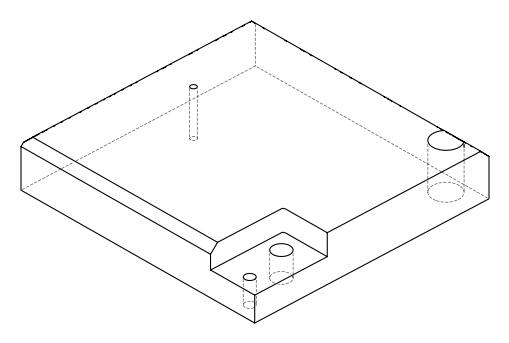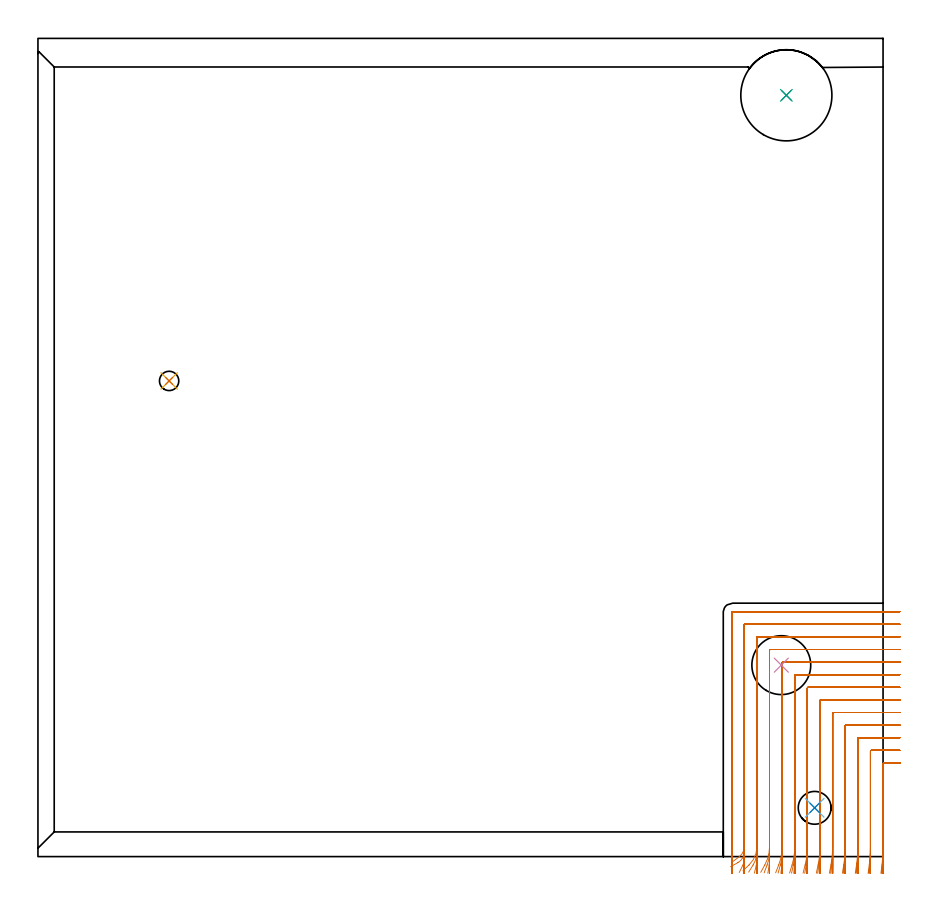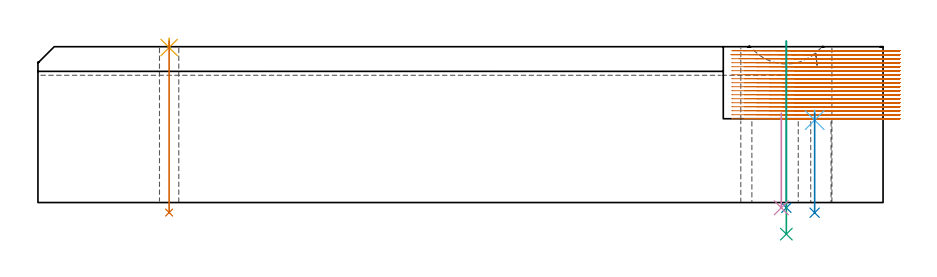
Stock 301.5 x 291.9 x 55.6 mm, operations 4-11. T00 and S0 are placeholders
(PLAN: 11 operations, 7 tool changes, 77.7 min)
(1 AREA_MILL | FG_CHAMFER_SURFACE | UGT0205_001 | 7.92 min | 9676 mm3)
(2 AREA_MILL_1 | FG_CHAMFER_SURFACE_1 | UGT0205_001 | 6.84 min | 4777 mm3)
(3 AREA_MILL_2 | FG_CHAMFER_SURFACE_2 | UGT0205_001 | 9.71 min | 15572 mm3)
(4 MILL_CORNER_NOTCH_RECTANGULAR | CORNER_NOTCH_RECTANGULAR | NXT0201_008 | Follow Part, ap 1.5, ae 75% | 52.1 min | 132164 mm3)
(5 INDEXABLE_INSERT_DRILL_THROUGH_HOLE_FROM_SOLID | STEP1HOLE | NXT0302_013 | 0.24 min | 19241 mm3)
(6 DRILL_TO_ENLARGE_THROUGH_HOLE | STEP1HOLE | UGT0301_001 | 0.28 min | 26590 mm3)
(7 INDEXABLE_INSERT_DRILL_THROUGH_HOLE_FROM_SOLID_1 | STEP1HOLE_2 | NXT0302_013 | 0.14 min | 10340 mm3)
(8 SPOT_DRILL | STEP1HOLE_1 | NXT0321_9005460120000 | 0.03 min | 1 mm3)
(9 SPOT_DRILL_1 | STEP1HOLE_3 | NXT0321_9005460120000 | 0.03 min | 10 mm3)
(10 DRILL_THROUGH_HOLE_INTO_CENTER | STEP1HOLE_1 | UGT0301_190 | 0.25 min | 2063 mm3)
(11 DRILL_THROUGH_HOLE_INTO_CENTER_1 | STEP1HOLE_3 | NXT0301_088 | 0.15 min | 3209 mm3)
(TOOL UGT0205_001 | Chamfer Mill 20 x 3 x 45 deg. | D20 FL50 Z2)
(TOOL NXT0201_008 | ENDMILL 6mm [2P460-0600-NA 1630] | D6 FL26 Z6)
(TOOL NXT0302_013 | Index. Insert Drill 21mm [880-D2100L25-05] | D21 PA176 FL105 Z2)
(TOOL UGT0301_001 | Twist Drill 32.5 mm | D32.5 PA118 FL185 Z2)
(TOOL NXT0321_9005460120000 | NC Spot Drill, 142deg, 12mm, Carbide, Uncoated | D12 PA142 FL30 Z2)
(TOOL UGT0301_190 | Twist Drill 6.9 mm | D6.9 PA118 FL66 Z2)
(TOOL NXT0301_088 | Carbide Drill 11.7mm [860.1-1170-035A1-MM 2214] | D11.7 PA140 FL55 Z2)
(OP 4 MILL_CORNER_NOTCH_RECTANGULAR)
G17 G21 G94 G90
T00 M6
G54
G17 G0 G90 X307.5 Y33.4 S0 M3
G43 Z65.6 H1
Z54.172
G94 G1 X304.5 F250.
X301.796 F500.
G3 X301.5 Y33.104 R0.3
G1 Y3.54
G2 X301.102 Y-3. R54.
G1 X300.739 Y-5.978 F250.
G0 Z65.6
X307.5 Y37.9
Z54.172
G1 X304.5
X297.296 F500.
G3 X297. Y37.604 R0.3
G1 Y3.54
G2 X296.566 Y-3. R49.5
G1 X296.17 Y-5.974 F250.
G0 Z65.6
X307.5 Y42.4
Z54.172
G1 X304.5
X292.796 F500.
G3 X292.5 Y42.104 R0.3
G1 Y3.54
G2 X292.022 Y-3. R45.
G1 X291.586 Y-5.968 F250.
G0 Z65.6
X307.5 Y46.9
Z54.172
G1 X304.5
X288.297 F500.
G3 X288. Y46.603 R0.3
G1 Y3.54
G2 X287.468 Y-3. R40.5
G1 X286.984 Y-5.961 F250.
G0 Z65.6
X307.5 Y51.4
Z54.172
G1 X304.5
X283.797 F500.
G3 X283.5 Y51.103 R0.3
G1 Y3.54
G2 X282.901 Y-3. R36.
G1 X282.356 Y-5.95 F250.
G0 Z65.6
X307.5 Y55.9
Z54.172
G1 X304.5
X279.297 F500.
G3 X279. Y55.603 R0.3
G1 Y3.54
G2 X278.314 Y-3. R31.5
G1 X277.691 Y-5.935 F250.
G0 Z65.6
X307.5 Y60.4
Z54.172
G1 X304.5
X274.797 F500.
G3 X274.5 Y60.103 R0.3
G1 Y3.54
G2 X273.696 Y-3. R27.
G1 X272.969 Y-5.911 F250.
G0 Z65.6
X307.5 Y64.9
Z54.172
G1 X304.5
X270.297 F500.
G3 X270. Y64.603 R0.3
G1 Y3.54
G2 X269.028 Y-3. R22.5
G1 X268.156 Y-5.87 F250.
G0 Z65.6
X307.5 Y69.4
Z54.172
G1 X304.5
X265.797 F500.
G3 X265.5 Y69.103 R0.3
G1 Y3.54
G2 X264.27 Y-3. R18.
G1 X263.18 Y-5.795 F250.
G0 Z65.6
X307.5 Y73.9
Z54.172
G1 X304.5
X261.297 F500.
G3 X261. Y73.603 R0.3
G1 Y3.54
G2 X259.31 Y-3. R13.5
G1 X257.857 Y-5.624 F250.
G0 Z65.6
X307.5 Y78.4
Z54.172
G1 X304.5
X256.798 F500.
G3 X256.5 Y78.102 R0.3
G1 Y3.54
G2 X253.683 Y-3. R9.
G1 X251.503 Y-5.061 F250.
G0 Z65.6
X307.5 Y82.9
Z54.172
G1 X304.5
X252.298 F500.
G3 X252. Y82.602 R0.3
G1 Y3.54
G2 X250.18 Y-0.075 R4.5
G1 X247.77 Y-1.861 F250.
G0 Z65.6
X307.5 Y87.4
Z54.172
G1 X304.5
X247.798 F500.
G3 X247.5 Y87.102 R0.3
G1 Y3.54
Y0.54 F250.
G0 Z65.6
X307.5 Y33.4
Z52.744
G1 X304.5
X301.796 F500.
G3 X301.5 Y33.104 R0.3
G1 Y1.766
G2 X301.289 Y-3. R54.
G1 X301.025 Y-5.988 F250.
G0 Z65.6
X307.5 Y37.9
Z52.744
G1 X304.5
X297.296 F500.
G3 X297. Y37.604 R0.3
G1 Y1.766
G2 X296.77 Y-3. R49.5
G1 X296.481 Y-5.986 F250.
G0 Z65.6
X307.5 Y42.4
Z52.744
G1 X304.5
X292.796 F500.
G3 X292.5 Y42.104 R0.3
G1 Y1.766
G2 X292.247 Y-3. R45.
G1 X291.929 Y-5.983 F250.
G0 Z65.6
X307.5 Y46.9
Z52.744
G1 X304.5
X288.297 F500.
G3 X288. Y46.603 R0.3
G1 Y1.766
G2 X287.719 Y-3. R40.5
G1 X287.366 Y-5.979 F250.
G0 Z65.6
X307.5 Y51.4
Z52.744
G1 X304.5
X283.797 F500.
G3 X283.5 Y51.103 R0.3
G1 Y1.766
G2 X283.183 Y-3. R36.
G1 X282.786 Y-5.974 F250.
G0 Z65.6
X307.5 Y55.9
Z52.744
G1 X304.5
X279.297 F500.
G3 X279. Y55.603 R0.3
G1 Y1.766
G2 X278.637 Y-3. R31.5
G1 X278.183 Y-5.965 F250.
G0 Z65.6
X307.5 Y60.4
Z52.744
G1 X304.5
X274.797 F500.
G3 X274.5 Y60.103 R0.3
G1 Y1.766
G2 X274.076 Y-3. R27.
G1 X273.547 Y-5.953 F250.
G0 Z65.6
X307.5 Y64.9
Z52.744
G1 X304.5
X270.297 F500.
G3 X270. Y64.603 R0.3
G1 Y1.766
G2 X269.489 Y-3. R22.5
G1 X268.854 Y-5.932 F250.
G0 Z65.6
X307.5 Y69.4
Z52.744
G1 X304.5
X265.797 F500.
G3 X265.5 Y69.103 R0.3
G1 Y1.766
G2 X264.858 Y-3. R18.
G1 X264.063 Y-5.893 F250.
G0 Z65.6
X307.5 Y73.9
Z52.744
G1 X304.5
X261.297 F500.
G3 X261. Y73.603 R0.3
G1 Y1.766
G2 X260.131 Y-3. R13.5
G1 X259.072 Y-5.807 F250.
G0 Z65.6
X307.5 Y78.4
Z52.744
G1 X304.5
X256.798 F500.
G3 X256.5 Y78.102 R0.3
G1 Y1.766
G2 X255.135 Y-3. R9.
G1 X253.546 Y-5.545 F250.
G0 Z65.6
X307.5 Y82.9
Z52.744
G1 X304.5
X252.298 F500.
G3 X252. Y82.602 R0.3
G1 Y1.766
G2 X249.709 Y-2.155 R4.5
G1 X247.095 Y-3.627 F250.
G0 Z65.6
X307.5 Y87.4
Z52.744
G1 X304.5
X247.798 F500.
G3 X247.5 Y87.102 R0.3
G1 Y1.766
Y-1.234 F250.
G0 Z65.6
X307.5 Y33.4
Z51.317
G1 X304.5
X301.796 F500.
G3 X301.5 Y33.104 R0.3
G1 Y-0.992
G2 X301.463 Y-3. R54.
G1 X301.351 Y-5.998 F250.
G0 Z65.6
X307.5 Y37.9
Z51.317
G1 X304.5
X297.296 F500.
G3 X297. Y37.604 R0.3
G1 Y-0.992
G2 X296.959 Y-3. R49.5
G1 X296.838 Y-5.998 F250.
G0 Z65.6
X307.5 Y42.4
Z51.317
G1 X304.5
X292.796 F500.
G3 X292.5 Y42.104 R0.3
G1 Y-0.992
G2 X292.455 Y-3. R45.
G1 X292.321 Y-5.997 F250.
G0 Z65.6
X307.5 Y46.9
Z51.317
G1 X304.5
X288.297 F500.
G3 X288. Y46.603 R0.3
G1 Y-0.992
G2 X287.95 Y-3. R40.5
G1 X287.801 Y-5.996 F250.
G0 Z65.6
X307.5 Y51.4
Z51.317
G1 X304.5
X283.797 F500.
G3 X283.5 Y51.103 R0.3
G1 Y-0.992
G2 X283.444 Y-3. R36.
G1 X283.277 Y-5.995 F250.
G0 Z65.6
X307.5 Y55.9
Z51.317
G1 X304.5
X279.297 F500.
G3 X279. Y55.603 R0.3
G1 Y-0.992
G2 X278.936 Y-3. R31.5
G1 X278.745 Y-5.994 F250.
G0 Z65.6
X307.5 Y60.4
Z51.317
G1 X304.5
X274.797 F500.
G3 X274.5 Y60.103 R0.3
G1 Y-0.992
G2 X274.425 Y-3. R27.
G1 X274.202 Y-5.992 F250.
G0 Z65.6
X307.5 Y64.9
Z51.317
G1 X304.5
X270.297 F500.
G3 X270. Y64.603 R0.3
G1 Y-0.992
G2 X269.91 Y-3. R22.5
G1 X269.643 Y-5.988 F250.
G0 Z65.6
X307.5 Y69.4
Z51.317
G1 X304.5
X265.797 F500.
G3 X265.5 Y69.103 R0.3
G1 Y-0.992
G2 X265.388 Y-3. R18.
G1 X265.053 Y-5.981 F250.
G0 Z65.6
X307.5 Y73.9
Z51.317
G1 X304.5
X261.297 F500.
G3 X261. Y73.603 R0.3
G1 Y-0.992
G2 X260.85 Y-3. R13.5
G1 X260.404 Y-5.967 F250.
G0 Z65.6
X307.5 Y78.4
Z51.317
G1 X304.5
X256.798 F500.
G3 X256.5 Y78.102 R0.3
G1 Y-0.992
G2 X256.273 Y-3. R9.
G1 X255.604 Y-5.924 F250.
G0 Z65.6
X307.5 Y82.9
Z51.317
G1 X304.5
X252.298 F500.
G3 X252. Y82.602 R0.3
G1 Y-0.992
G2 X251.527 Y-3. R4.5
G1 X250.189 Y-5.685 F250.
G0 Z65.6
X307.5 Y87.4
Z51.317
G1 X304.5
X247.798 F500.
G3 X247.5 Y87.102 R0.3
G1 Y-0.992
Y-3.992 F250.
G0 Z65.6
X307.5 Y33.4
Z49.889
G1 X304.5
X301.796 F500.
G3 X301.5 Y33.104 R0.3
G1 Y-2.691
X301.499 Y-3.
X301.482 Y-6. F250.
G0 Z65.6
X307.5 Y37.9
Z49.889
G1 X304.5
X297.296 F500.
G3 X297. Y37.604 R0.3
G1 Y-2.691
X296.999 Y-3.
X296.98 Y-6. F250.
G0 Z65.6
X307.5 Y42.4
Z49.889
G1 X304.5
X292.796 F500.
G3 X292.5 Y42.104 R0.3
G1 Y-2.691
G2 X292.499 Y-3. R45.
G1 X292.478 Y-6. F250.
G0 Z65.6
X307.5 Y46.9
Z49.889
G1 X304.5
X288.297 F500.
G3 X288. Y46.603 R0.3
G1 Y-2.691
G2 X287.999 Y-3. R40.5
G1 X287.976 Y-6. F250.
G0 Z65.6
X307.5 Y51.4
Z49.889
G1 X304.5
X283.797 F500.
G3 X283.5 Y51.103 R0.3
G1 Y-2.691
G2 X283.499 Y-3. R36.
G1 X283.473 Y-6. F250.
G0 Z65.6
X307.5 Y55.9
Z49.889
G1 X304.5
X279.297 F500.
G3 X279. Y55.603 R0.3
G1 Y-2.691
G2 X278.998 Y-3. R31.5
G1 X278.969 Y-6. F250.
G0 Z65.6
X307.5 Y60.4
Z49.889
G1 X304.5
X274.797 F500.
G3 X274.5 Y60.103 R0.3
G1 Y-2.691
G2 X274.498 Y-3. R27.
G1 X274.464 Y-6. F250.
G0 Z65.6
X307.5 Y64.9
Z49.889
G1 X304.5
X270.297 F500.
G3 X270. Y64.603 R0.3
G1 Y-2.691
G2 X269.998 Y-3. R22.5
G1 X269.957 Y-6. F250.
G0 Z65.6
X307.5 Y69.4
Z49.889
G1 X304.5
X265.797 F500.
G3 X265.5 Y69.103 R0.3
G1 Y-2.691
G2 X265.497 Y-3. R18.
G1 X265.446 Y-6. F250.
G0 Z65.6
X307.5 Y73.9
Z49.889
G1 X304.5
X261.297 F500.
G3 X261. Y73.603 R0.3
G1 Y-2.691
G2 X260.996 Y-3. R13.5
G1 X260.928 Y-5.999 F250.
G0 Z65.6
X307.5 Y78.4
Z49.889
G1 X304.5
X256.798 F500.
G3 X256.5 Y78.102 R0.3
G1 Y-2.691
G2 X256.495 Y-3. R9.
G1 X256.392 Y-5.998 F250.
G0 Z65.6
X307.5 Y82.9
Z49.889
G1 X304.5
X252.298 F500.
G3 X252. Y82.602 R0.3
G1 Y-2.691
G2 X251.989 Y-3. R4.5
G1 X251.783 Y-5.993 F250.
G0 Z65.6
X307.5 Y87.4
Z49.889
G1 X304.5
X247.798 F500.
G3 X247.5 Y87.102 R0.3
G1 Y-2.691
Y-5.691 F250.
G0 Z65.6
X307.5 Y33.4
Z48.461
G1 X304.5
X301.796 F500.
G3 X301.5 Y33.104 R0.3
G1 Y-3.
Y-6. F250.
G0 Z65.6
X307.5 Y37.9
Z48.461
G1 X304.5
X297.296 F500.
G3 X297. Y37.604 R0.3
G1 Y-3.
Y-6. F250.
G0 Z65.6
X307.5 Y42.4
Z48.461
G1 X304.5
X292.796 F500.
G3 X292.5 Y42.104 R0.3
G1 Y-3.
Y-6. F250.
G0 Z65.6
X307.5 Y46.9
Z48.461
G1 X304.5
X288.297 F500.
G3 X288. Y46.603 R0.3
G1 Y-3.
Y-6. F250.
G0 Z65.6
X307.5 Y51.4
Z48.461
G1 X304.5
X283.797 F500.
G3 X283.5 Y51.103 R0.3
G1 Y-3.
Y-6. F250.
G0 Z65.6
X307.5 Y55.9
Z48.461
G1 X304.5
X279.297 F500.
G3 X279. Y55.603 R0.3
G1 Y-3.
Y-6. F250.
G0 Z65.6
X307.5 Y60.4
Z48.461
G1 X304.5
X274.797 F500.
G3 X274.5 Y60.103 R0.3
G1 Y-3.
Y-6. F250.
G0 Z65.6
X307.5 Y64.9
Z48.461
G1 X304.5
X270.297 F500.
G3 X270. Y64.603 R0.3
G1 Y-3.
Y-6. F250.
G0 Z65.6
X307.5 Y69.4
Z48.461
G1 X304.5
X265.797 F500.
G3 X265.5 Y69.103 R0.3
G1 Y-3.
Y-6. F250.
G0 Z65.6
X307.5 Y73.9
Z48.461
G1 X304.5
X261.297 F500.
G3 X261. Y73.603 R0.3
G1 Y-3.
Y-6. F250.
G0 Z65.6
X307.5 Y78.4
Z48.461
G1 X304.5
X256.798 F500.
G3 X256.5 Y78.102 R0.3
G1 Y-3.
Y-6. F250.
G0 Z65.6
X307.5 Y82.9
Z48.461
G1 X304.5
X252.298 F500.
G3 X252. Y82.602 R0.3
G1 Y-3.
Y-6. F250.
G0 Z65.6
X307.5 Y87.4
Z48.461
G1 X304.5
X247.798 F500.
G3 X247.5 Y87.102 R0.3
G1 Y-3.
Y-6. F250.
G0 Z65.6
X307.5 Y33.4
Z47.033
G1 X304.5
X301.796 F500.
G3 X301.5 Y33.104 R0.3
G1 Y-3.
Y-6. F250.
G0 Z65.6
X307.5 Y37.9
Z47.033
G1 X304.5
X297.296 F500.
G3 X297. Y37.604 R0.3
G1 Y-3.
Y-6. F250.
G0 Z65.6
X307.5 Y42.4
Z47.033
G1 X304.5
X292.796 F500.
G3 X292.5 Y42.104 R0.3
G1 Y-3.
Y-6. F250.
G0 Z65.6
X307.5 Y46.9
Z47.033
G1 X304.5
X288.297 F500.
G3 X288. Y46.603 R0.3
G1 Y-3.
Y-6. F250.
G0 Z65.6
X307.5 Y51.4
Z47.033
G1 X304.5
X283.797 F500.
G3 X283.5 Y51.103 R0.3
G1 Y-3.
Y-6. F250.
G0 Z65.6
X307.5 Y55.9
Z47.033
G1 X304.5
X279.297 F500.
G3 X279. Y55.603 R0.3
G1 Y-3.
Y-6. F250.
G0 Z65.6
X307.5 Y60.4
Z47.033
G1 X304.5
X274.797 F500.
G3 X274.5 Y60.103 R0.3
G1 Y-3.
Y-6. F250.
G0 Z65.6
X307.5 Y64.9
Z47.033
G1 X304.5
X270.297 F500.
G3 X270. Y64.603 R0.3
G1 Y-3.
Y-6. F250.
G0 Z65.6
X307.5 Y69.4
Z47.033
G1 X304.5
X265.797 F500.
G3 X265.5 Y69.103 R0.3
G1 Y-3.
Y-6. F250.
G0 Z65.6
X307.5 Y73.9
Z47.033
G1 X304.5
X261.297 F500.
G3 X261. Y73.603 R0.3
G1 Y-3.
Y-6. F250.
G0 Z65.6
X307.5 Y78.4
Z47.033
G1 X304.5
X256.798 F500.
G3 X256.5 Y78.102 R0.3
G1 Y-3.
Y-6. F250.
G0 Z65.6
X307.5 Y82.9
Z47.033
G1 X304.5
X252.298 F500.
G3 X252. Y82.602 R0.3
G1 Y-3.
Y-6. F250.
G0 Z65.6
X307.5 Y87.4
Z47.033
G1 X304.5
X247.798 F500.
G3 X247.5 Y87.102 R0.3
G1 Y-3.
Y-6. F250.
G0 Z65.6
X307.5 Y33.4
Z45.605
G1 X304.5
X301.796 F500.
G3 X301.5 Y33.104 R0.3
G1 Y-3.
Y-6. F250.
G0 Z65.6
X307.5 Y37.9
Z45.605
G1 X304.5
X297.296 F500.
G3 X297. Y37.604 R0.3
G1 Y-3.
Y-6. F250.
G0 Z65.6
X307.5 Y42.4
Z45.605
G1 X304.5
X292.796 F500.
G3 X292.5 Y42.104 R0.3
G1 Y-3.
Y-6. F250.
G0 Z65.6
X307.5 Y46.9
Z45.605
G1 X304.5
X288.297 F500.
G3 X288. Y46.603 R0.3
G1 Y-3.
Y-6. F250.
G0 Z65.6
X307.5 Y51.4
Z45.605
G1 X304.5
X283.797 F500.
G3 X283.5 Y51.103 R0.3
G1 Y-3.
Y-6. F250.
G0 Z65.6
X307.5 Y55.9
Z45.605
G1 X304.5
X279.297 F500.
G3 X279. Y55.603 R0.3
G1 Y-3.
Y-6. F250.
G0 Z65.6
X307.5 Y60.4
Z45.605
G1 X304.5
X274.797 F500.
G3 X274.5 Y60.103 R0.3
G1 Y-3.
Y-6. F250.
G0 Z65.6
X307.5 Y64.9
Z45.605
G1 X304.5
X270.297 F500.
G3 X270. Y64.603 R0.3
G1 Y-3.
Y-6. F250.
G0 Z65.6
X307.5 Y69.4
Z45.605
G1 X304.5
X265.797 F500.
G3 X265.5 Y69.103 R0.3
G1 Y-3.
Y-6. F250.
G0 Z65.6
X307.5 Y73.9
Z45.605
G1 X304.5
X261.297 F500.
G3 X261. Y73.603 R0.3
G1 Y-3.
Y-6. F250.
G0 Z65.6
X307.5 Y78.4
Z45.605
G1 X304.5
X256.798 F500.
G3 X256.5 Y78.102 R0.3
G1 Y-3.
Y-6. F250.
G0 Z65.6
X307.5 Y82.9
Z45.605
G1 X304.5
X252.298 F500.
G3 X252. Y82.602 R0.3
G1 Y-3.
Y-6. F250.
G0 Z65.6
X307.5 Y87.4
Z45.605
G1 X304.5
X247.798 F500.
G3 X247.5 Y87.102 R0.3
G1 Y-3.
Y-6. F250.
G0 Z65.6
X307.5 Y33.4
Z44.178
G1 X304.5
X301.796 F500.
G3 X301.5 Y33.104 R0.3
G1 Y-3.
Y-6. F250.
G0 Z65.6
X307.5 Y37.9
Z44.178
G1 X304.5
X297.296 F500.
G3 X297. Y37.604 R0.3
G1 Y-3.
Y-6. F250.
G0 Z65.6
X307.5 Y42.4
Z44.178
G1 X304.5
X292.796 F500.
G3 X292.5 Y42.104 R0.3
G1 Y-3.
Y-6. F250.
G0 Z65.6
X307.5 Y46.9
Z44.178
G1 X304.5
X288.297 F500.
G3 X288. Y46.603 R0.3
G1 Y-3.
Y-6. F250.
G0 Z65.6
X307.5 Y51.4
Z44.178
G1 X304.5
X283.797 F500.
G3 X283.5 Y51.103 R0.3
G1 Y-3.
Y-6. F250.
G0 Z65.6
X307.5 Y55.9
Z44.178
G1 X304.5
X279.297 F500.
G3 X279. Y55.603 R0.3
G1 Y-3.
Y-6. F250.
G0 Z65.6
X307.5 Y60.4
Z44.178
G1 X304.5
X274.797 F500.
G3 X274.5 Y60.103 R0.3
G1 Y-3.
Y-6. F250.
G0 Z65.6
X307.5 Y64.9
Z44.178
G1 X304.5
X270.297 F500.
G3 X270. Y64.603 R0.3
G1 Y-3.
Y-6. F250.
G0 Z65.6
X307.5 Y69.4
Z44.178
G1 X304.5
X265.797 F500.
G3 X265.5 Y69.103 R0.3
G1 Y-3.
Y-6. F250.
G0 Z65.6
X307.5 Y73.9
Z44.178
G1 X304.5
X261.297 F500.
G3 X261. Y73.603 R0.3
G1 Y-3.
Y-6. F250.
G0 Z65.6
X307.5 Y78.4
Z44.178
G1 X304.5
X256.798 F500.
G3 X256.5 Y78.102 R0.3
G1 Y-3.
Y-6. F250.
G0 Z65.6
X307.5 Y82.9
Z44.178
G1 X304.5
X252.298 F500.
G3 X252. Y82.602 R0.3
G1 Y-3.
Y-6. F250.
G0 Z65.6
X307.5 Y87.4
Z44.178
G1 X304.5
X247.798 F500.
G3 X247.5 Y87.102 R0.3
G1 Y-3.
Y-6. F250.
G0 Z65.6
X307.5 Y33.4
Z42.75
G1 X304.5
X301.796 F500.
G3 X301.5 Y33.104 R0.3
G1 Y-3.
Y-6. F250.
G0 Z65.6
X307.5 Y37.9
Z42.75
G1 X304.5
X297.296 F500.
G3 X297. Y37.604 R0.3
G1 Y-3.
Y-6. F250.
G0 Z65.6
X307.5 Y42.4
Z42.75
G1 X304.5
X292.796 F500.
G3 X292.5 Y42.104 R0.3
G1 Y-3.
Y-6. F250.
G0 Z65.6
X307.5 Y46.9
Z42.75
G1 X304.5
X288.297 F500.
G3 X288. Y46.603 R0.3
G1 Y-3.
Y-6. F250.
G0 Z65.6
X307.5 Y51.4
Z42.75
G1 X304.5
X283.797 F500.
G3 X283.5 Y51.103 R0.3
G1 Y-3.
Y-6. F250.
G0 Z65.6
X307.5 Y55.9
Z42.75
G1 X304.5
X279.297 F500.
G3 X279. Y55.603 R0.3
G1 Y-3.
Y-6. F250.
G0 Z65.6
X307.5 Y60.4
Z42.75
G1 X304.5
X274.797 F500.
G3 X274.5 Y60.103 R0.3
G1 Y-3.
Y-6. F250.
G0 Z65.6
X307.5 Y64.9
Z42.75
G1 X304.5
X270.297 F500.
G3 X270. Y64.603 R0.3
G1 Y-3.
Y-6. F250.
G0 Z65.6
X307.5 Y69.4
Z42.75
G1 X304.5
X265.797 F500.
G3 X265.5 Y69.103 R0.3
G1 Y-3.
Y-6. F250.
G0 Z65.6
X307.5 Y73.9
Z42.75
G1 X304.5
X261.297 F500.
G3 X261. Y73.603 R0.3
G1 Y-3.
Y-6. F250.
G0 Z65.6
X307.5 Y78.4
Z42.75
G1 X304.5
X256.798 F500.
G3 X256.5 Y78.102 R0.3
G1 Y-3.
Y-6. F250.
G0 Z65.6
X307.5 Y82.9
Z42.75
G1 X304.5
X252.298 F500.
G3 X252. Y82.602 R0.3
G1 Y-3.
Y-6. F250.
G0 Z65.6
X307.5 Y87.4
Z42.75
G1 X304.5
X247.798 F500.
G3 X247.5 Y87.102 R0.3
G1 Y-3.
Y-6. F250.
G0 Z65.6
X307.5 Y33.4
Z41.322
G1 X304.5
X301.796 F500.
G3 X301.5 Y33.104 R0.3
G1 Y-3.
Y-6. F250.
G0 Z65.6
X307.5 Y37.9
Z41.322
G1 X304.5
X297.296 F500.
G3 X297. Y37.604 R0.3
G1 Y-3.
Y-6. F250.
G0 Z65.6
X307.5 Y42.4
Z41.322
G1 X304.5
X292.796 F500.
G3 X292.5 Y42.104 R0.3
G1 Y-3.
Y-6. F250.
G0 Z65.6
X307.5 Y46.9
Z41.322
G1 X304.5
X288.297 F500.
G3 X288. Y46.603 R0.3
G1 Y-3.
Y-6. F250.
G0 Z65.6
X307.5 Y51.4
Z41.322
G1 X304.5
X283.797 F500.
G3 X283.5 Y51.103 R0.3
G1 Y-3.
Y-6. F250.
G0 Z65.6
X307.5 Y55.9
Z41.322
G1 X304.5
X279.297 F500.
G3 X279. Y55.603 R0.3
G1 Y-3.
Y-6. F250.
G0 Z65.6
X307.5 Y60.4
Z41.322
G1 X304.5
X274.797 F500.
G3 X274.5 Y60.103 R0.3
G1 Y-3.
Y-6. F250.
G0 Z65.6
X307.5 Y64.9
Z41.322
G1 X304.5
X270.297 F500.
G3 X270. Y64.603 R0.3
G1 Y-3.
Y-6. F250.
G0 Z65.6
X307.5 Y69.4
Z41.322
G1 X304.5
X265.797 F500.
G3 X265.5 Y69.103 R0.3
G1 Y-3.
Y-6. F250.
G0 Z65.6
X307.5 Y73.9
Z41.322
G1 X304.5
X261.297 F500.
G3 X261. Y73.603 R0.3
G1 Y-3.
Y-6. F250.
G0 Z65.6
X307.5 Y78.4
Z41.322
G1 X304.5
X256.798 F500.
G3 X256.5 Y78.102 R0.3
G1 Y-3.
Y-6. F250.
G0 Z65.6
X307.5 Y82.9
Z41.322
G1 X304.5
X252.298 F500.
G3 X252. Y82.602 R0.3
G1 Y-3.
Y-6. F250.
G0 Z65.6
X307.5 Y87.4
Z41.322
G1 X304.5
X247.798 F500.
G3 X247.5 Y87.102 R0.3
G1 Y-3.
Y-6. F250.
G0 Z65.6
X307.5 Y33.4
Z39.894
G1 X304.5
X301.796 F500.
G3 X301.5 Y33.104 R0.3
G1 Y-3.
Y-6. F250.
G0 Z65.6
X307.5 Y37.9
Z39.894
G1 X304.5
X297.296 F500.
G3 X297. Y37.604 R0.3
G1 Y-3.
Y-6. F250.
G0 Z65.6
X307.5 Y42.4
Z39.894
G1 X304.5
X292.796 F500.
G3 X292.5 Y42.104 R0.3
G1 Y-3.
Y-6. F250.
G0 Z65.6
X307.5 Y46.9
Z39.894
G1 X304.5
X288.297 F500.
G3 X288. Y46.603 R0.3
G1 Y-3.
Y-6. F250.
G0 Z65.6
X307.5 Y51.4
Z39.894
G1 X304.5
X283.797 F500.
G3 X283.5 Y51.103 R0.3
G1 Y-3.
Y-6. F250.
G0 Z65.6
X307.5 Y55.9
Z39.894
G1 X304.5
X279.297 F500.
G3 X279. Y55.603 R0.3
G1 Y-3.
Y-6. F250.
G0 Z65.6
X307.5 Y60.4
Z39.894
G1 X304.5
X274.797 F500.
G3 X274.5 Y60.103 R0.3
G1 Y-3.
Y-6. F250.
G0 Z65.6
X307.5 Y64.9
Z39.894
G1 X304.5
X270.297 F500.
G3 X270. Y64.603 R0.3
G1 Y-3.
Y-6. F250.
G0 Z65.6
X307.5 Y69.4
Z39.894
G1 X304.5
X265.797 F500.
G3 X265.5 Y69.103 R0.3
G1 Y-3.
Y-6. F250.
G0 Z65.6
X307.5 Y73.9
Z39.894
G1 X304.5
X261.297 F500.
G3 X261. Y73.603 R0.3
G1 Y-3.
Y-6. F250.
G0 Z65.6
X307.5 Y78.4
Z39.894
G1 X304.5
X256.798 F500.
G3 X256.5 Y78.102 R0.3
G1 Y-3.
Y-6. F250.
G0 Z65.6
X307.5 Y82.9
Z39.894
G1 X304.5
X252.298 F500.
G3 X252. Y82.602 R0.3
G1 Y-3.
Y-6. F250.
G0 Z65.6
X307.5 Y87.4
Z39.894
G1 X304.5
X247.798 F500.
G3 X247.5 Y87.102 R0.3
G1 Y-3.
Y-6. F250.
G0 Z65.6
X307.5 Y33.4
Z38.467
G1 X304.5
X301.796 F500.
G3 X301.5 Y33.104 R0.3
G1 Y-3.
Y-6. F250.
G0 Z65.6
X307.5 Y37.9
Z38.467
G1 X304.5
X297.296 F500.
G3 X297. Y37.604 R0.3
G1 Y-3.
Y-6. F250.
G0 Z65.6
X307.5 Y42.4
Z38.467
G1 X304.5
X292.796 F500.
G3 X292.5 Y42.104 R0.3
G1 Y-3.
Y-6. F250.
G0 Z65.6
X307.5 Y46.9
Z38.467
G1 X304.5
X288.297 F500.
G3 X288. Y46.603 R0.3
G1 Y-3.
Y-6. F250.
G0 Z65.6
X307.5 Y51.4
Z38.467
G1 X304.5
X283.797 F500.
G3 X283.5 Y51.103 R0.3
G1 Y-3.
Y-6. F250.
G0 Z65.6
X307.5 Y55.9
Z38.467
G1 X304.5
X279.297 F500.
G3 X279. Y55.603 R0.3
G1 Y-3.
Y-6. F250.
G0 Z65.6
X307.5 Y60.4
Z38.467
G1 X304.5
X274.797 F500.
G3 X274.5 Y60.103 R0.3
G1 Y-3.
Y-6. F250.
G0 Z65.6
X307.5 Y64.9
Z38.467
G1 X304.5
X270.297 F500.
G3 X270. Y64.603 R0.3
G1 Y-3.
Y-6. F250.
G0 Z65.6
X307.5 Y69.4
Z38.467
G1 X304.5
X265.797 F500.
G3 X265.5 Y69.103 R0.3
G1 Y-3.
Y-6. F250.
G0 Z65.6
X307.5 Y73.9
Z38.467
G1 X304.5
X261.297 F500.
G3 X261. Y73.603 R0.3
G1 Y-3.
Y-6. F250.
G0 Z65.6
X307.5 Y78.4
Z38.467
G1 X304.5
X256.798 F500.
G3 X256.5 Y78.102 R0.3
G1 Y-3.
Y-6. F250.
G0 Z65.6
X307.5 Y82.9
Z38.467
G1 X304.5
X252.298 F500.
G3 X252. Y82.602 R0.3
G1 Y-3.
Y-6. F250.
G0 Z65.6
X307.5 Y87.4
Z38.467
G1 X304.5
X247.798 F500.
G3 X247.5 Y87.102 R0.3
G1 Y-3.
Y-6. F250.
G0 Z65.6
X307.5 Y33.4
Z37.039
G1 X304.5
X301.796 F500.
G3 X301.5 Y33.104 R0.3
G1 Y-3.
Y-6. F250.
G0 Z65.6
X307.5 Y37.9
Z37.039
G1 X304.5
X297.296 F500.
G3 X297. Y37.604 R0.3
G1 Y-3.
Y-6. F250.
G0 Z65.6
X307.5 Y42.4
Z37.039
G1 X304.5
X292.796 F500.
G3 X292.5 Y42.104 R0.3
G1 Y-3.
Y-6. F250.
G0 Z65.6
X307.5 Y46.9
Z37.039
G1 X304.5
X288.297 F500.
G3 X288. Y46.603 R0.3
G1 Y-3.
Y-6. F250.
G0 Z65.6
X307.5 Y51.4
Z37.039
G1 X304.5
X283.797 F500.
G3 X283.5 Y51.103 R0.3
G1 Y-3.
Y-6. F250.
G0 Z65.6
X307.5 Y55.9
Z37.039
G1 X304.5
X279.297 F500.
G3 X279. Y55.603 R0.3
G1 Y-3.
Y-6. F250.
G0 Z65.6
X307.5 Y60.4
Z37.039
G1 X304.5
X274.797 F500.
G3 X274.5 Y60.103 R0.3
G1 Y-3.
Y-6. F250.
G0 Z65.6
X307.5 Y64.9
Z37.039
G1 X304.5
X270.297 F500.
G3 X270. Y64.603 R0.3
G1 Y-3.
Y-6. F250.
G0 Z65.6
X307.5 Y69.4
Z37.039
G1 X304.5
X265.797 F500.
G3 X265.5 Y69.103 R0.3
G1 Y-3.
Y-6. F250.
G0 Z65.6
X307.5 Y73.9
Z37.039
G1 X304.5
X261.297 F500.
G3 X261. Y73.603 R0.3
G1 Y-3.
Y-6. F250.
G0 Z65.6
X307.5 Y78.4
Z37.039
G1 X304.5
X256.798 F500.
G3 X256.5 Y78.102 R0.3
G1 Y-3.
Y-6. F250.
G0 Z65.6
X307.5 Y82.9
Z37.039
G1 X304.5
X252.298 F500.
G3 X252. Y82.602 R0.3
G1 Y-3.
Y-6. F250.
G0 Z65.6
X307.5 Y87.4
Z37.039
G1 X304.5
X247.798 F500.
G3 X247.5 Y87.102 R0.3
G1 Y-3.
Y-6. F250.
G0 Z65.6
X307.5 Y33.4
Z35.611
G1 X304.5
X301.796 F500.
G3 X301.5 Y33.104 R0.3
G1 Y-3.
Y-6. F250.
G0 Z65.6
X307.5 Y37.9
Z35.611
G1 X304.5
X297.296 F500.
G3 X297. Y37.604 R0.3
G1 Y-3.
Y-6. F250.
G0 Z65.6
X307.5 Y42.4
Z35.611
G1 X304.5
X292.796 F500.
G3 X292.5 Y42.104 R0.3
G1 Y-3.
Y-6. F250.
G0 Z65.6
X307.5 Y46.9
Z35.611
G1 X304.5
X288.297 F500.
G3 X288. Y46.603 R0.3
G1 Y-3.
Y-6. F250.
G0 Z65.6
X307.5 Y51.4
Z35.611
G1 X304.5
X283.797 F500.
G3 X283.5 Y51.103 R0.3
G1 Y-3.
Y-6. F250.
G0 Z65.6
X307.5 Y55.9
Z35.611
G1 X304.5
X279.297 F500.
G3 X279. Y55.603 R0.3
G1 Y-3.
Y-6. F250.
G0 Z65.6
X307.5 Y60.4
Z35.611
G1 X304.5
X274.797 F500.
G3 X274.5 Y60.103 R0.3
G1 Y-3.
Y-6. F250.
G0 Z65.6
X307.5 Y64.9
Z35.611
G1 X304.5
X270.297 F500.
G3 X270. Y64.603 R0.3
G1 Y-3.
Y-6. F250.
G0 Z65.6
X307.5 Y69.4
Z35.611
G1 X304.5
X265.797 F500.
G3 X265.5 Y69.103 R0.3
G1 Y-3.
Y-6. F250.
G0 Z65.6
X307.5 Y73.9
Z35.611
G1 X304.5
X261.297 F500.
G3 X261. Y73.603 R0.3
G1 Y-3.
Y-6. F250.
G0 Z65.6
X307.5 Y78.4
Z35.611
G1 X304.5
X256.798 F500.
G3 X256.5 Y78.102 R0.3
G1 Y-3.
Y-6. F250.
G0 Z65.6
X307.5 Y82.9
Z35.611
G1 X304.5
X252.298 F500.
G3 X252. Y82.602 R0.3
G1 Y-3.
Y-6. F250.
G0 Z65.6
X307.5 Y87.4
Z35.611
G1 X304.5
X247.798 F500.
G3 X247.5 Y87.102 R0.3
G1 Y-3.
Y-6. F250.
G0 Z65.6
X307.5 Y33.4
Z34.183
G1 X304.5
X301.796 F500.
G3 X301.5 Y33.104 R0.3
G1 Y-3.
Y-6. F250.
G0 Z65.6
X307.5 Y37.9
Z34.183
G1 X304.5
X297.296 F500.
G3 X297. Y37.604 R0.3
G1 Y-3.
Y-6. F250.
G0 Z65.6
X307.5 Y42.4
Z34.183
G1 X304.5
X292.796 F500.
G3 X292.5 Y42.104 R0.3
G1 Y-3.
Y-6. F250.
G0 Z65.6
X307.5 Y46.9
Z34.183
G1 X304.5
X288.297 F500.
G3 X288. Y46.603 R0.3
G1 Y-3.
Y-6. F250.
G0 Z65.6
X307.5 Y51.4
Z34.183
G1 X304.5
X283.797 F500.
G3 X283.5 Y51.103 R0.3
G1 Y-3.
Y-6. F250.
G0 Z65.6
X307.5 Y55.9
Z34.183
G1 X304.5
X279.297 F500.
G3 X279. Y55.603 R0.3
G1 Y-3.
Y-6. F250.
G0 Z65.6
X307.5 Y60.4
Z34.183
G1 X304.5
X274.797 F500.
G3 X274.5 Y60.103 R0.3
G1 Y-3.
Y-6. F250.
G0 Z65.6
X307.5 Y64.9
Z34.183
G1 X304.5
X270.297 F500.
G3 X270. Y64.603 R0.3
G1 Y-3.
Y-6. F250.
G0 Z65.6
X307.5 Y69.4
Z34.183
G1 X304.5
X265.797 F500.
G3 X265.5 Y69.103 R0.3
G1 Y-3.
Y-6. F250.
G0 Z65.6
X307.5 Y73.9
Z34.183
G1 X304.5
X261.297 F500.
G3 X261. Y73.603 R0.3
G1 Y-3.
Y-6. F250.
G0 Z65.6
X307.5 Y78.4
Z34.183
G1 X304.5
X256.798 F500.
G3 X256.5 Y78.102 R0.3
G1 Y-3.
Y-6. F250.
G0 Z65.6
X307.5 Y82.9
Z34.183
G1 X304.5
X252.298 F500.
G3 X252. Y82.602 R0.3
G1 Y-3.
Y-6. F250.
G0 Z65.6
X307.5 Y87.4
Z34.183
G1 X304.5
X247.798 F500.
G3 X247.5 Y87.102 R0.3
G1 Y-3.
Y-6. F250.
G0 Z65.6
X307.5 Y33.4
Z32.756
G1 X304.5
X301.796 F500.
G3 X301.5 Y33.104 R0.3
G1 Y-3.
Y-6. F250.
G0 Z65.6
X307.5 Y37.9
Z32.756
G1 X304.5
X297.296 F500.
G3 X297. Y37.604 R0.3
G1 Y-3.
Y-6. F250.
G0 Z65.6
X307.5 Y42.4
Z32.756
G1 X304.5
X292.796 F500.
G3 X292.5 Y42.104 R0.3
G1 Y-3.
Y-6. F250.
G0 Z65.6
X307.5 Y46.9
Z32.756
G1 X304.5
X288.297 F500.
G3 X288. Y46.603 R0.3
G1 Y-3.
Y-6. F250.
G0 Z65.6
X307.5 Y51.4
Z32.756
G1 X304.5
X283.797 F500.
G3 X283.5 Y51.103 R0.3
G1 Y-3.
Y-6. F250.
G0 Z65.6
X307.5 Y55.9
Z32.756
G1 X304.5
X279.297 F500.
G3 X279. Y55.603 R0.3
G1 Y-3.
Y-6. F250.
G0 Z65.6
X307.5 Y60.4
Z32.756
G1 X304.5
X274.797 F500.
G3 X274.5 Y60.103 R0.3
G1 Y-3.
Y-6. F250.
G0 Z65.6
X307.5 Y64.9
Z32.756
G1 X304.5
X270.297 F500.
G3 X270. Y64.603 R0.3
G1 Y-3.
Y-6. F250.
G0 Z65.6
X307.5 Y69.4
Z32.756
G1 X304.5
X265.797 F500.
G3 X265.5 Y69.103 R0.3
G1 Y-3.
Y-6. F250.
G0 Z65.6
X307.5 Y73.9
Z32.756
G1 X304.5
X261.297 F500.
G3 X261. Y73.603 R0.3
G1 Y-3.
Y-6. F250.
G0 Z65.6
X307.5 Y78.4
Z32.756
G1 X304.5
X256.798 F500.
G3 X256.5 Y78.102 R0.3
G1 Y-3.
Y-6. F250.
G0 Z65.6
X307.5 Y82.9
Z32.756
G1 X304.5
X252.298 F500.
G3 X252. Y82.602 R0.3
G1 Y-3.
Y-6. F250.
G0 Z65.6
X307.5 Y87.4
Z32.756
G1 X304.5
X247.798 F500.
G3 X247.5 Y87.102 R0.3
G1 Y-3.
Y-6. F250.
G0 Z65.6
X307.5 Y33.4
Z31.328
G1 X304.5
X301.796 F500.
G3 X301.5 Y33.104 R0.3
G1 Y-3.
Y-6. F250.
G0 Z65.6
X307.5 Y37.9
Z31.328
G1 X304.5
X297.296 F500.
G3 X297. Y37.604 R0.3
G1 Y-3.
Y-6. F250.
G0 Z65.6
X307.5 Y42.4
Z31.328
G1 X304.5
X292.796 F500.
G3 X292.5 Y42.104 R0.3
G1 Y-3.
Y-6. F250.
G0 Z65.6
X307.5 Y46.9
Z31.328
G1 X304.5
X288.297 F500.
G3 X288. Y46.603 R0.3
G1 Y-3.
Y-6. F250.
G0 Z65.6
X307.5 Y51.4
Z31.328
G1 X304.5
X283.797 F500.
G3 X283.5 Y51.103 R0.3
G1 Y-3.
Y-6. F250.
G0 Z65.6
X307.5 Y55.9
Z31.328
G1 X304.5
X279.297 F500.
G3 X279. Y55.603 R0.3
G1 Y-3.
Y-6. F250.
G0 Z65.6
X307.5 Y60.4
Z31.328
G1 X304.5
X274.797 F500.
G3 X274.5 Y60.103 R0.3
G1 Y-3.
Y-6. F250.
G0 Z65.6
X307.5 Y64.9
Z31.328
G1 X304.5
X270.297 F500.
G3 X270. Y64.603 R0.3
G1 Y-3.
Y-6. F250.
G0 Z65.6
X307.5 Y69.4
Z31.328
G1 X304.5
X265.797 F500.
G3 X265.5 Y69.103 R0.3
G1 Y-3.
Y-6. F250.
G0 Z65.6
X307.5 Y73.9
Z31.328
G1 X304.5
X261.297 F500.
G3 X261. Y73.603 R0.3
G1 Y-3.
Y-6. F250.
G0 Z65.6
X307.5 Y78.4
Z31.328
G1 X304.5
X256.798 F500.
G3 X256.5 Y78.102 R0.3
G1 Y-3.
Y-6. F250.
G0 Z65.6
X307.5 Y82.9
Z31.328
G1 X304.5
X252.298 F500.
G3 X252. Y82.602 R0.3
G1 Y-3.
Y-6. F250.
G0 Z65.6
X307.5 Y87.4
Z31.328
G1 X304.5
X247.798 F500.
G3 X247.5 Y87.102 R0.3
G1 Y-3.
Y-6. F250.
G0 Z65.6
X307.5 Y33.4
Z29.9
G1 X304.5
X301.796 F500.
G3 X301.5 Y33.104 R0.3
G1 Y-3.
Y-6. F250.
G0 Z65.6
X307.5 Y37.9
Z29.9
G1 X304.5
X297.296 F500.
G3 X297. Y37.604 R0.3
G1 Y-3.
Y-6. F250.
G0 Z65.6
X307.5 Y42.4
Z29.9
G1 X304.5
X292.796 F500.
G3 X292.5 Y42.104 R0.3
G1 Y-3.
Y-6. F250.
G0 Z65.6
X307.5 Y46.9
Z29.9
G1 X304.5
X288.297 F500.
G3 X288. Y46.603 R0.3
G1 Y-3.
Y-6. F250.
G0 Z65.6
X307.5 Y51.4
Z29.9
G1 X304.5
X283.797 F500.
G3 X283.5 Y51.103 R0.3
G1 Y-3.
Y-6. F250.
G0 Z65.6
X307.5 Y55.9
Z29.9
G1 X304.5
X279.297 F500.
G3 X279. Y55.603 R0.3
G1 Y-3.
Y-6. F250.
G0 Z65.6
X307.5 Y60.4
Z29.9
G1 X304.5
X274.797 F500.
G3 X274.5 Y60.103 R0.3
G1 Y-3.
Y-6. F250.
G0 Z65.6
X307.5 Y64.9
Z29.9
G1 X304.5
X270.297 F500.
G3 X270. Y64.603 R0.3
G1 Y-3.
Y-6. F250.
G0 Z65.6
X307.5 Y69.4
Z29.9
G1 X304.5
X265.797 F500.
G3 X265.5 Y69.103 R0.3
G1 Y-3.
Y-6. F250.
G0 Z65.6
X307.5 Y73.9
Z29.9
G1 X304.5
X261.297 F500.
G3 X261. Y73.603 R0.3
G1 Y-3.
Y-6. F250.
G0 Z65.6
X307.5 Y78.4
Z29.9
G1 X304.5
X256.798 F500.
G3 X256.5 Y78.102 R0.3
G1 Y-3.
Y-6. F250.
G0 Z65.6
X307.5 Y82.9
Z29.9
G1 X304.5
X252.298 F500.
G3 X252. Y82.602 R0.3
G1 Y-3.
Y-6. F250.
G0 Z65.6
X307.5 Y87.4
Z29.9
G1 X304.5
X247.798 F500.
G3 X247.5 Y87.102 R0.3
G1 Y-3.
Y-6. F250.
G0 Z65.6
M5
M2
(OP 5 INDEXABLE_INSERT_DRILL_THROUGH_HOLE_FROM_SOLID)
G17 G21 G94 G90
T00 M6
G54
G17 G0 G90 X267. Y271.6 S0 M3
G43 Z65.6 H1
G94 G81 G98 Z-1.867 F250. R57.6
G80
M5
M2
(OP 6 DRILL_TO_ENLARGE_THROUGH_HOLE)
G17 G21 G94 G90
T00 M6
G54
G17 G0 G90 X267. Y271.6 S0 M3
G43 Z65.6 H0
G94 G81 G98 Z-11.264 F250. R57.6
G80
M5
M2
(OP 7 INDEXABLE_INSERT_DRILL_THROUGH_HOLE_FROM_SOLID_1)
G17 G21 G94 G90
T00 M6
G54
G17 G0 G90 X265.2 Y68.3 S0 M3
G43 Z65.6 H1
G94 G81 G98 Z-1.867 F250. R31.9
G80
M5
M2
(OP 8 SPOT_DRILL)
G17 G21 G94 G90
T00 M6
G54
G17 G0 G90 X46.8 Y169.7 S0 M3
G43 Z65.6 H0
G94 G81 G98 Z55.303 F250. R58.6
G80
M5
M2
(OP 9 SPOT_DRILL_1)
G17 G21 G94 G90
T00 M6
G54
G17 G0 G90 X277.1 Y17.4 S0 M3
G43 Z65.6 H0
G94 G81 G98 Z29.396 F250. R32.9
G80
M5
M2
(OP 10 DRILL_THROUGH_HOLE_INTO_CENTER)
G17 G21 G94 G90
T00 M6
G54
G17 G0 G90 X46.8 Y169.7 S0 M3
G43 Z65.6 H0
G94 G73 G98 Z-3.573 F250. Q6.575 R57.6
G80
M5
M2
(OP 11 DRILL_THROUGH_HOLE_INTO_CENTER_1)
G17 G21 G94 G90
T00 M6
G54
G17 G0 G90 X277.1 Y17.4 S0 M3
G43 Z65.6 H1
G94 G73 G98 Z-3.629 F250. Q11.176 R31.9
G80
M5
M2
